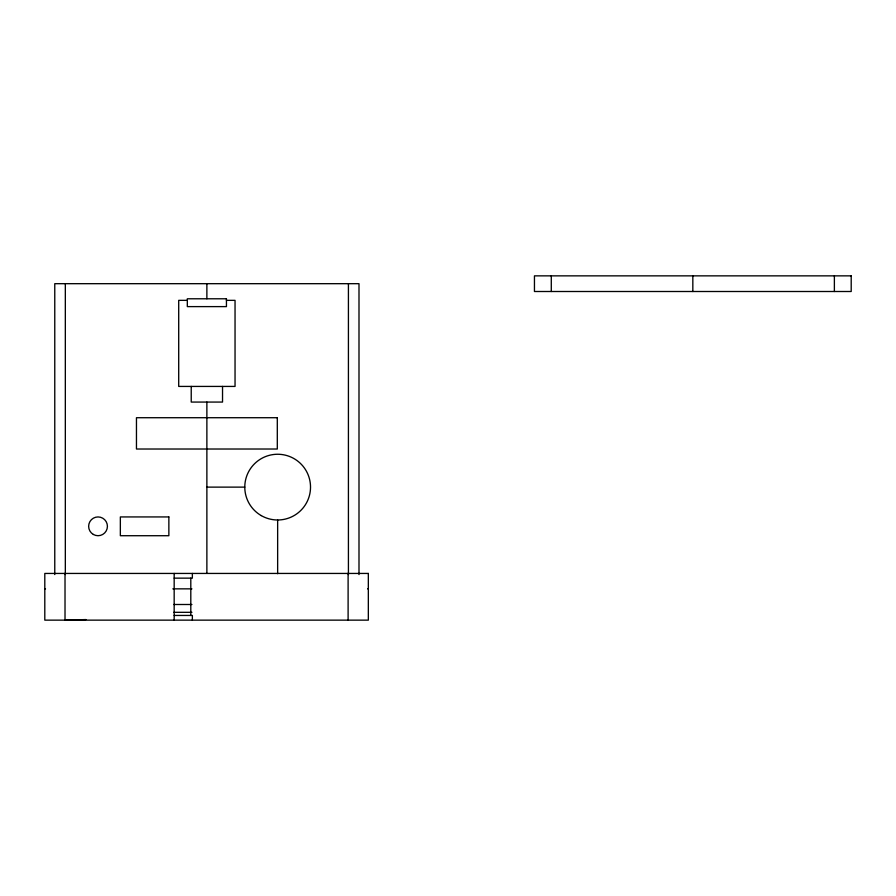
<?xml version="1.0" encoding="UTF-8"?>
<svg xmlns="http://www.w3.org/2000/svg" width="896" height="896" viewBox="0 0 896 896"><rect width="100%" height="100%" fill="white"/><g stroke="black" fill="none" stroke-linecap="round" stroke-linejoin="round"><path stroke-width="1.34" d="M85.938 619.573L65.016 620.144L65.016 573.44M187.32 300.35L178.707 300.35L178.707 386.422L235.043 386.422L235.043 300.35L226.442 300.35M206.875 487.122L244.787 487.122M174.171 578.144L192.36 578.144L192.36 573.44M44.8 588.851L45.494 588.851M172.827 588.851L191.923 588.851M367.64 588.851L368.334 588.851M173.79 604.498L191.923 604.498M173.79 612.315L191.923 612.315M174.171 615.451L192.36 615.451L192.36 620.144M834.378 275.856L834.378 291.502M692.832 275.856L692.832 291.502M551.286 275.856L551.286 291.502M358.994 574.56L358.994 283.685L54.768 283.685L54.768 574.56M348.421 283.685L348.421 574.56M348.107 573.44L348.107 620.144M277.648 519.994L277.648 573.698M222.533 386.422L222.533 402.069L191.229 402.069L191.229 386.422M206.875 283.685L206.875 298.782M206.875 402.069L206.875 573.373M190.803 578.144L190.803 615.451M174.171 573.44L174.171 620.144M65.33 283.685L65.33 574.56M851.2 275.856L534.453 275.856L534.453 291.502L851.2 291.502L851.2 275.856M226.442 298.782L187.32 298.782L187.32 306.611L226.442 306.611L226.442 298.782M277.301 417.715L136.461 417.715L136.461 449.019L277.301 449.019L277.301 417.715M168.862 516.936L120.344 516.936L120.344 535.718L168.862 535.718L168.862 516.936M368.334 573.44L44.8 573.44L44.8 620.144L368.334 620.144L368.334 573.44M261.218 515.581A32.861 32.861 0 0 0 310.52 487.122A32.861 32.861 0 0 0 261.218 458.662A32.861 32.861 0 0 0 261.218 515.581M93.341 534.453A9.386 9.386 0 0 0 107.419 526.322A9.386 9.386 0 0 0 93.341 518.19A9.386 9.386 0 0 0 93.341 534.453"/></g></svg>
